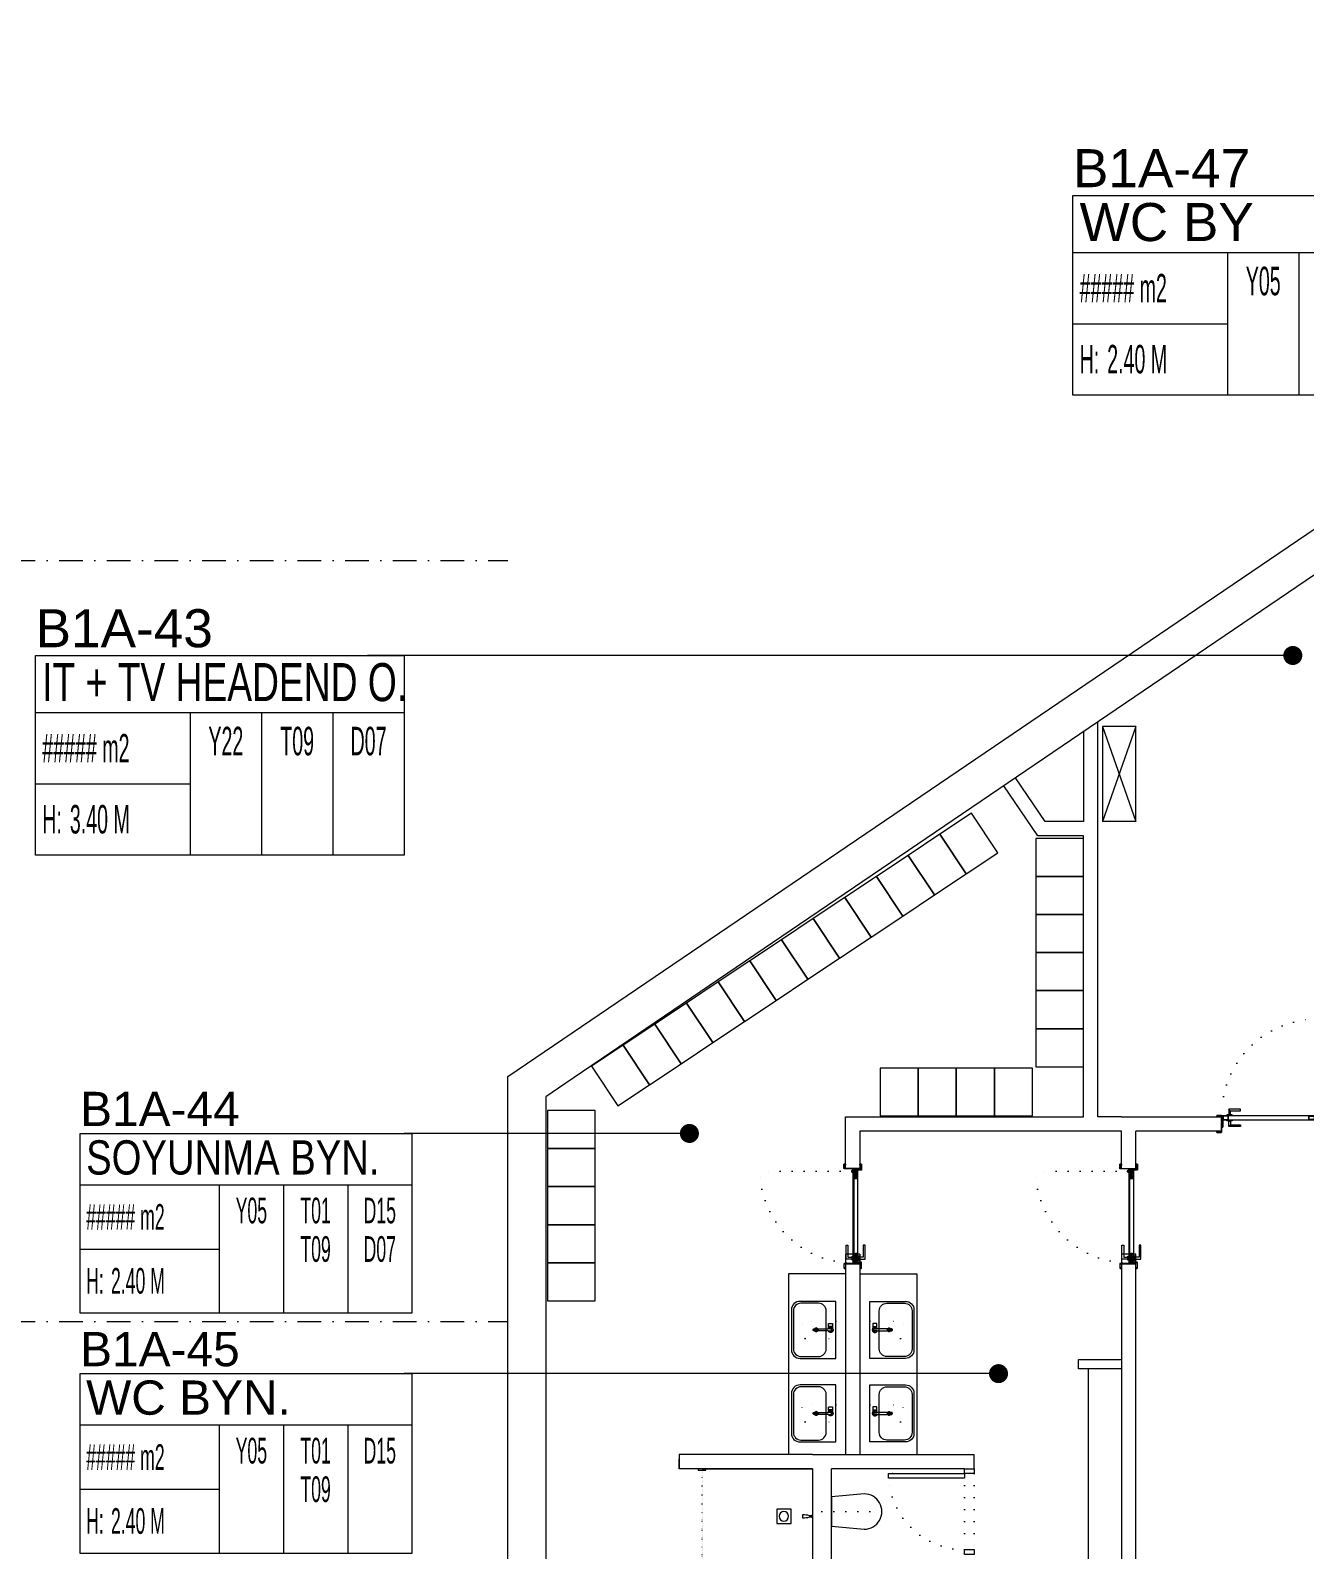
# Model space of a CAD drawing. Header units: metres. Extents: x -13933 to 152404, y -7861 to 21912.
# Drawn here: x 83640 to 84980, y 6990 to 8587 of the extents above; entities that cross this region are included whole.
import ezdxf
from ezdxf.enums import TextEntityAlignment as Align

# ---------------------------------------------------------------- set-up
doc = ezdxf.new("R2010")
doc.units = ezdxf.units.M
doc.header["$LTSCALE"] = 100
doc.header["$MEASUREMENT"] = 0
for name, pattern in [('DASHDOT2', [0.5, 0.25, -0.125, 0, -0.125]), ('DOT2', [0.125, 0, -0.125]), ('HIDDEN', [0.375, 0.25, -0.125])]:
    doc.linetypes.add(name, pattern=pattern)
doc.layers.get('0').update_dxf_attribs({"color": 9, "lineweight": 9})
for name, color, linetype, lineweight in [('00', 9, 'Continuous', 9), ('01', 9, 'Continuous', 9), ('05', 9, 'Continuous', 9), ('05V', 9, 'Continuous', 9), ('06B', 9, 'Continuous', 9), ('06C @ 1', 9, 'Continuous', 9), ('07K', 9, 'Continuous', 9), ('09', 9, 'Continuous', 9), ('10', 9, 'Continuous', 9), ('11', 9, 'Continuous', 9), ('12', 9, 'Continuous', 9), ('20', 9, 'DOT2', 9), ('21_mahal200', 9, 'Continuous', 9), ('24', 9, 'DASHDOT2', 9)]:
    doc.layers.add(name, color=color, linetype=linetype, lineweight=lineweight)
doc.styles.add('Arial', font='arial.ttf', dxfattribs={"height": 2.5})
doc.styles.add('MuuM_TEXT-STANDART', font='ARIALN.TTF')
doc.dimstyles.new('MuuM_DIM200', dxfattribs={"dimscale": 20, "dimtxt": 2, "dimasz": 1, "dimexe": 1, "dimexo": 1, "dimgap": 1, "dimtad": 1, "dimdec": 1, "dimrnd": 0.5, "dimdsep": 46, "dimtxsty": 'MuuM_TEXT-STANDART', "dimblk": 'ARCHTICK', "dimcen": 0, "dimdle": 0.15, "dimclrd": 256, "dimclre": 256, "dimclrt": 256, "dimadec": 0, "dimazin": 0, "dimtfac": 5, "dimtdec": 1, "dimtix": 1, "dimtmove": 2, "dimatfit": 3, "dimldrblk": 'DOT', "dimfxl": 3, "dimfxlon": 1, "dimtolj": 1, "dimlwd": -1, "dimlwe": -1, "dimarcsym": 0})

# ---------------------------------------------------------------- blocks, each defined once
blk = doc.blocks.new('1.Bod.Ara.Sitatik Elk')
at = {"layer": '01'}
blk.add_lwpolyline([(1695, -40), (60, -1150.3), (40, -1163.9), (40, -1188.2), (40, -1370), (40, -1370), (40, -1430), (40, -1430), (40, -1850), (470, -1850), (470, -1890), (40, -1890), (40, -2160), (470, -2160), (470, -2200), (40, -2200), (40, -2200), (40, -2200), (40, -2945), (0, -2945), (0, -1142.7), (1968.9, 194.4)], dxfattribs=at)
blk = doc.blocks.new('_ArchTick')
at = {"color": 0, "linetype": 'ByBlock', "const_width": 0.15}
blk.add_lwpolyline([(-0.5, -0.5), (0.5, 0.5)], dxfattribs=at)
blk = doc.blocks.new('_Dot')
at = {"color": 0, "linetype": 'ByBlock', "lineweight": -2}
blk.add_line((-0.5, 0), (-1, 0), dxfattribs=at)
at = {"color": 0, "linetype": 'ByBlock', "const_width": 0.5}
blk.add_lwpolyline([(-0.25, 0, 1), (0.25, 0, 1)], format="xyb", close=True, dxfattribs=at)
blk = doc.blocks.new('0_roomno2')
blk.add_lwpolyline([(19.375, -10.5), (0, -10.5), (0, 0), (19.375, 0)], close=True)
for points in [[(0, -3), (19.375, -3)], [(8.125, -3), (8.125, -10.5)], [(11.875, -3), (11.875, -10.5)], [(15.625, -3), (15.625, -10.5)], [(0, -6.75), (8.125, -6.75)]]:
    blk.add_lwpolyline(points)
at = {"style": 'MuuM_TEXT-STANDART', "width": 0.6}
blk.add_text('H:', height=1.5, dxfattribs=at).set_placement((0.35, -8.608), align=Align.MIDDLE_LEFT)
at = {"style": 'Arial'}
blk.add_attdef('ODANO', (0, 1.17), '', height=2, dxfattribs=at)
blk.add_attdef('MEKANADI', text='', height=2, dxfattribs=at).set_placement((0.35, -3), align=Align.BOTTOM_LEFT)
at = {"style": 'MuuM_TEXT-STANDART', "width": 0.6}
for tag, p in [('YER01', (10, -4.5)), ('TAVAN01', (13.75, -4.5)), ('DUVAR01', (17.5, -4.5)), ('YER02', (10, -6.75)), ('TAVAN02', (13.75, -6.75)), ('DUVAR02', (17.5, -6.75)), ('YER03', (10, -9)), ('TAVAN03', (13.75, -9)), ('DUVAR03', (17.5, -9))]:
    blk.add_attdef(tag, text='', height=1.5, dxfattribs=at).set_placement(p, align=Align.MIDDLE_CENTER)
for tag, p in [('M2', (0.35, -4.875)), ('TEMIZTAVANYUKSEKLIGI', (1.8, -8.608))]:
    blk.add_attdef(tag, text='', height=1.5, dxfattribs=at).set_placement(p, align=Align.MIDDLE_LEFT)
blk = doc.blocks.new('gr-p-barel kilitli kapı kolu')
at = {"flags": 128}
for points in [[(-0.9, 0.8), (-0.9, 4.9), (-11.7, 4.9), (-11.7, 6.7), (0.9, 6.7), (0.9, 0.8)], [(-0.8, 5), (0.8, 6.6)]]:
    blk.add_lwpolyline(points, dxfattribs=at)
blk.add_lwpolyline([(-2.75, 0), (-2.75, 0.7), (2.75, 0.7), (2.75, 0)])
blk.add_lwpolyline([(-1.3, 0.7), (1.3, 0.7), (1.3, 0.8), (-1.3, 0.8)], close=True)
blk = doc.blocks.new('prf-scr2')
at = {"linetype": 'DOT2', "ltscale": 10}
blk.add_line((0, 0.2), (0, -1.1), dxfattribs=at)
for p, q in [((-0.1, -0.2), (0.1, -0.3)), ((0.1, -0.2), (-0.1, -0.2)), ((0.1, -0.3), (-0.1, -0.3)), ((-0.1, -0.3), (0.1, -0.4)), ((0.1, -0.4), (-0.1, -0.4)), ((0.1, -0.5), (-0.1, -0.4)), ((-0.1, -0.4), (0.1, -0.4)), ((0.1, -0.6), (-0.1, -0.5)), ((-0.1, -0.5), (0.1, -0.5)), ((-0.1, -0.6), (0.1, -0.7)), ((0.1, -0.6), (-0.1, -0.6)), ((-0.1, -0.6), (0.1, -0.6)), ((-0.1, -0.7), (0.1, -0.8)), ((0.1, -0.7), (-0.1, -0.7)), ((-0.1, -0.8), (0.1, -0.8)), ((0.1, -0.8), (-0.1, -0.8)), ((0.1, -0.2), (0, -0.1)), ((0, -0.2), (0.1, -0.2))]:
    blk.add_line(p, q)
blk.add_lwpolyline([(0.2, 0), (-0.2, 0), (-0.2, 0), (-0.1, -0.1), (0.1, -0.1), (0.2, 0), (0.2, 0)], close=True)
for points in [[(0.2, 0), (-0.2, 0)], [(-0.1, -0.1), (-0.1, -0.2), (-0.1, -0.2), (-0.1, -0.2), (-0.1, -0.2), (-0.1, -0.3), (-0.1, -0.3), (-0.1, -0.3), (-0.1, -0.3), (-0.1, -0.4), (-0.1, -0.4), (-0.1, -0.4), (-0.1, -0.4), (-0.1, -0.4), (-0.1, -0.5), (-0.1, -0.5), (-0.1, -0.5), (-0.1, -0.5), (-0.1, -0.5), (-0.1, -0.5), (-0.1, -0.6), (-0.1, -0.6), (-0.1, -0.6), (-0.1, -0.6), (-0.1, -0.6), (-0.1, -0.7), (-0.1, -0.7), (-0.1, -0.7), (-0.1, -0.7), (-0.1, -0.7), (-0.1, -0.8), (-0.1, -0.8), (-0.1, -0.8), (-0.1, -0.8), (0, -0.9), (0, -0.9), (0, -0.9), (0.1, -0.8), (0.1, -0.8), (0.1, -0.7), (0.1, -0.7), (0.1, -0.7), (0.1, -0.7), (0.1, -0.7), (0.1, -0.7), (0.1, -0.6), (0.1, -0.6), (0.1, -0.6), (0.1, -0.6), (0.1, -0.6), (0.1, -0.5), (0.1, -0.5), (0.1, -0.5), (0.1, -0.5), (0.1, -0.4), (0.1, -0.4), (0.1, -0.4), (0.1, -0.4), (0.1, -0.4), (0.1, -0.3), (0.1, -0.3), (0.1, -0.3), (0.1, -0.3), (0.1, -0.3), (0.1, -0.3), (0.1, -0.2), (0.1, -0.2), (0.1, -0.2), (0.1, -0.2), (0.1, -0.2), (0.1, -0.1)]]:
    blk.add_lwpolyline(points)
blk = doc.blocks.new('K-SAC-01')
at = {"layer": '10'}
for points in [[(-4.6, 16.2, -0.414214), (-4.5, 16.3), (-0.1, 16.3, -0.414214), (0, 16.2), (0, 5.9), (0.2, 5.9), (0.2, 16.2, 0.414214), (-0.1, 16.5), (-4.5, 16.5, 0.414214), (-4.8, 16.2), (-4.8, 15.3, 0.414214), (-4.5, 15), (-3.4, 15), (-3.4, 15.2), (-4.5, 15.2, -0.414214), (-4.6, 15.3)], [(104.6, 16.2, 0.414214), (104.5, 16.3), (100.1, 16.3, 0.414214), (100, 16.2), (100, 5.9), (99.8, 5.9), (99.8, 16.2, -0.414214), (100.1, 16.5), (104.5, 16.5, -0.414214), (104.8, 16.2), (104.8, 15.3, -0.414214), (104.5, 15), (103.4, 15), (103.4, 15.2), (104.5, 15.2, 0.414214), (104.6, 15.3)], [(0.2, 10.3, -0.414214), (0.5, 10.6), (1.5, 10.6, -0.414214), (1.8, 10.3), (1.8, 3.9, -0.414214), (1.5, 3.6, -0.414214), (1.2, 3.9), (1.2, 4.8), (0.2, 4.8), (0.2, -1.2, -0.414214), (-0.1, -1.5), (-4.5, -1.5, -0.414214), (-4.8, -1.2), (-4.8, -0.3, -0.414214), (-4.5, 0), (-3.4, 0), (-3.4, -0.2), (-4.5, -0.2, 0.414214), (-4.6, -0.3), (-4.6, -1.2, 0.414214), (-4.5, -1.3), (-0.1, -1.3, 0.414214), (0, -1.2), (0, 5), (1.4, 5), (1.4, 3.9, 0.414214), (1.5, 3.8, 0.414214), (1.6, 3.9), (1.6, 10.3, 0.414214), (1.5, 10.4), (0.5, 10.4, 0.414214), (0.4, 10.3), (0.4, 9.4), (0.2, 9.4)], [(-0.4, -2), (1, -1.4), (1, 1.5), (1.2, 1.5), (1.2, -1.5), (-0.3, -2.2, -14.796002)], [(99.8, 10.3, 0.414214), (99.5, 10.6), (98.5, 10.6, 0.414214), (98.2, 10.3), (98.2, 3.9, 0.414214), (98.5, 3.6, 0.414214), (98.8, 3.9), (98.8, 4.8), (99.8, 4.8), (99.8, -1.2, 0.414214), (100.1, -1.5), (104.5, -1.5, 0.414214), (104.8, -1.2), (104.8, -0.3, 0.414214), (104.5, 0), (103.4, 0), (103.4, -0.2), (104.5, -0.2, -0.414214), (104.6, -0.3), (104.6, -1.2, -0.414214), (104.5, -1.3), (100.1, -1.3, -0.414214), (100, -1.2), (100, 5), (98.6, 5), (98.6, 3.9, -0.414214), (98.5, 3.8, -0.414214), (98.4, 3.9), (98.4, 10.3, -0.414214), (98.5, 10.4), (99.5, 10.4, -0.414214), (99.6, 10.3), (99.6, 9.4), (99.8, 9.4)]]:
    blk.add_lwpolyline(points, format="xyb", close=True, dxfattribs=at)
for points in [[(98.8, 0.1), (98.8, 2.1), (99.1, 2.1), (99.1, 3.2), (1.5, 3.2), (1.5, 2.1), (1.8, 2.1), (1.8, 0.1), (1.5, 0.1), (1.5, 1.9), (1.2, 1.9), (1.2, 3.5), (99.4, 3.5), (99.4, 1.9), (99.1, 1.9), (99.1, 0.1)], [(98.8, 2.1), (98.8, 0.1), (99.4, 0.1), (99.4, -1.5), (1.2, -1.5), (1.2, 0.1), (1.8, 0.1), (1.8, 2.1), (2.1, 2.1), (2.1, -0.1), (1.5, -0.1), (1.5, -1.2), (99.1, -1.2), (99.1, -0.1), (98.5, -0.1), (98.5, 2.1), (98.8, 2.1)]]:
    blk.add_lwpolyline(points, dxfattribs=at)
for points in [[(2.1, 3), (8.1, 3), (8.1, -1), (2.1, -1)], [(2.4, 2.7), (7.8, 2.7), (7.8, -0.7), (2.4, -0.7)], [(98.5, 3), (92.5, 3), (92.5, -1), (98.5, -1)], [(98.2, 2.7), (92.8, 2.7), (92.8, -0.7), (98.2, -0.7)]]:
    blk.add_lwpolyline(points, close=True, dxfattribs=at)
blk.add_circle((-0.9, -2.5), 0.55, dxfattribs=at)
at = {"layer": '20', "linetype": 'HIDDEN'}
for points in [[(-0.2, -1.3), (-0.2, 0), (-1.7, 0), (-1.7, -1.3)], [(-0.4, -2), (-0.4, -0.2), (-1.5, -0.2), (-1.5, -2)]]:
    blk.add_lwpolyline(points, dxfattribs=at)
at = {"layer": '20'}
blk.add_lwpolyline([(-0.9, -2.5), (-0.9, -102.9)], dxfattribs=at)
blk.add_arc((-0.9, -2.5), 100.4, 270, 1.5131, dxfattribs=at)
at = {"layer": '06B'}
blk.add_blockref('gr-p-barel kilitli kapı kolu', (91.4, 3.5), dxfattribs=at)
at = {"layer": '06B', "xscale": -1, "rotation": 180}
blk.add_blockref('gr-p-barel kilitli kapı kolu', (91.4, -1.5), dxfattribs=at)
at = {"layer": '10', "xscale": -1, "rotation": 90}
blk.add_blockref('prf-scr2', (1.5, 1), dxfattribs=at)
at = {"layer": '10', "rotation": 270}
blk.add_blockref('prf-scr2', (99.1, 1.2), dxfattribs=at)
blk = doc.blocks.new('p-giyinme dolabı')
blk.add_lwpolyline([(40, -20), (40, 20), (-10, 20), (-10, -20)], close=True)
blk = doc.blocks.new('p-kapı kolu')
for points in [[(2.2, 0), (2.2, -1.25), (-2.2, -1.25), (-2.2, 0), (2.2, 0)], [(1.225, -1.25), (1.225, -7.5), (-13.775, -7.5), (-13.775, -5.625), (-1.025, -5.625), (-1.025, -5.625), (-1.025, -1.25), (1.225, -1.25)]]:
    blk.add_lwpolyline(points)
blk = doc.blocks.new('K-AH-01')
at = {"layer": '09'}
h = blk.add_hatch(dxfattribs=at)
h.set_pattern_fill('LOGEND', color=256, scale=10, style=0)
h.set_pattern_definition([(7e-15, (-3944.073, -2726.897), (10, 10), [3, -7]), (7e-15, (-3944.073, -2726.397), (10, 10), [3, -7]), (7e-15, (-3943.573, -2725.397), (10, 10), [2, -8]), (7e-15, (-3943.073, -2724.397), (10, 10), [1.5, -8.5]), (7e-15, (-3943.073, -2723.397), (10, 10), [1, -9]), (7e-15, (-3945.573, -2722.397), (10, 10), [0.5, -2.5, 0.5, -6.5]), (7e-15, (-3944.073, -2721.897), (10, 10), [0.5, -4, 1.5, -4]), (7e-15, (-3942.073, -2721.397), (10, 10), [0.5, -0.5, 0.5, -8.5]), (7e-15, (-3942.573, -2720.897), (10, 10), [0.5, -9.5]), (7e-15, (-3943.073, -2719.897), (10, 10), [1.5, -8.5]), (7e-15, (-3943.073, -2718.897), (10, 10), [2, -8]), (7e-15, (-3943.573, -2717.897), (10, 10), [2.5, -3, 0.5, -4]), (90, (-3947.573, -2723.897), (-10, 10), [0.5, -1, 2.5, -6]), (90, (-3947.073, -2722.897), (-10, 10), [0.5, -0.5, 1.5, -7.5]), (90, (-3946.573, -2718.897), (-10, 10), [1, -9]), (90, (-3946.073, -2722.897), (-10, 10), [2, -3, 0.5, -4.5]), (90, (-3945.573, -2717.397), (-10, 10), [0.5, -9.5]), (90, (-3945.073, -2722.397), (-10, 10), [1.5, -8.5]), (90, (-3944.073, -2721.897), (-10, 10), [1, -9]), (90, (-3943.073, -2721.897), (-10, 10), [0.5, -1.5, 1.5, -6.5]), (90, (-3942.573, -2721.397), (-10, 10), [0.5, -9.5]), (90, (-3942.073, -2723.397), (-10, 10), [1.4, -8.6]), (90, (-3941.573, -2725.397), (-10, 10), [1, -9]), (90, (-3940.573, -2721.397), (-10, 10), [0.5, -9.5]), (90, (-3939.573, -2721.897), (-10, 10), [1.5, -8.5]), (90, (-3938.573, -2721.897), (-10, 10), [1.5, -8.5]), (45, (-3940.073, -2725.8966), (1e-15, 10), [0.7071, -0.7071, 0.7071, -12.020836]), (45, (-3942.073, -2723.3966), (1e-15, 10), [1.4142, -12.727936]), (45, (-3946.073, -2718.3966), (1e-15, 10), [1.4142, -12.727936]), (45, (-3944.073, -2720.8966), (1e-15, 10), [1.4142, -12.727936]), (45, (-3943.573, -2722.8966), (1e-15, 10), [1.4142, -12.727936]), (45, (-3940.573, -2724.8966), (1e-15, 10), [1.4142, -12.727936]), (45, (-3941.573, -2724.3966), (1e-15, 10), [2.12132, -12.020816]), (45, (-3944.573, -2719.8966), (1e-15, 10), [0.7071, -13.435036]), (45, (-3945.073, -2718.8966), (1e-15, 10), [0.7071, -13.435036]), (45, (-3941.073, -2718.8966), (1e-15, 10), [0.7071, -13.435036]), (45, (-3945.073, -2723.8966), (1e-15, 10), [0.7071, -13.435036]), (45, (-3939.573, -2720.3966), (1e-15, 10), [0.7071, -13.435036]), (45, (-3943.073, -2721.3966), (1e-15, 10), [0.7071, -13.435036]), (45, (-3942.073, -2720.3966), (1e-15, 10), [0.7071, -13.435036]), (135, (-3942.573, -2722.3966), (-10, 1e-15), [0.7071, -0.7071, 2.12132, -10.606616]), (135, (-3941.073, -2722.3966), (-10, 1e-15), [0.7071, -13.435036]), (135, (-3941.073, -2725.8966), (-10, 1e-15), [0.7071, -13.435036]), (135, (-3943.073, -2723.3966), (-10, 1e-15), [0.7071, -13.435036]), (135, (-3941.573, -2721.3966), (-10, 1e-15), [0.7071, -13.435036]), (135, (-3944.073, -2723.8966), (-10, 1e-15), [0.7071, -13.435036]), (135, (-3940.073, -2723.8966), (-10, 1e-15), [0.7071, -13.435036]), (135, (-3947.073, -2726.8966), (-10, 1e-15), [0.7071, -13.435036]), (135, (-3946.573, -2726.3966), (-10, 1e-15), [1.4142, -12.727936]), (135, (-3946.073, -2725.8966), (-10, 1e-15), [1.4142, -12.727936]), (135, (-3945.073, -2725.8966), (-10, 1e-15), [1.4142, -12.727936]), (135, (-3944.573, -2724.8966), (-10, 1e-15), [1.4142, -12.727936]), (135, (-3940.573, -2720.8966), (-10, 1e-15), [1.4142, -12.727936]), (135, (-3938.573, -2725.8966), (-10, 1e-15), [1.4142, -12.727936]), (135, (-3938.073, -2717.8966), (-10, 1e-15), [1.4142, -12.727936]), (135, (-3938.073, -2718.8966), (-10, 1e-15), [1.4142, -12.727936]), (135, (-3939.073, -2719.3966), (-10, 1e-15), [1.4142, -12.727936]), (135, (-3946.073, -2719.3966), (-10, 1e-15), [2.12132, -12.020816]), (135, (-3939.573, -2720.3966), (-10, 1e-15), [2.12132, -12.020816]), (26.56505, (-3945.0727, -2717.3966), (10, 4e-09), [1.118, -21.24268]), (26.56505, (-3945.0727, -2722.3966), (10, 4e-09), [1.118, -21.24268]), (26.56505, (-3944.0727, -2719.3966), (10, 4e-09), [1.118, -21.24268]), (26.56505, (-3941.0727, -2726.3966), (10, 4e-09), [1.118, -21.24268]), (26.56505, (-3941.5727, -2725.3966), (10, 4e-09), [1.118, -21.24268]), (26.56505, (-3944.5727, -2723.3966), (10, 4e-09), [1.118, -21.24268]), (26.56505, (-3944.5727, -2718.3966), (10, 4e-09), [1.118, -21.24268]), (26.56505, (-3941.5727, -2721.3966), (10, 4e-09), [2.236, -20.12468]), (63.43495, (-3941.5727, -2719.8966), (5e-10, 10), [1.118, -21.24268]), (63.43495, (-3940.0727, -2722.8966), (5e-10, 10), [1.118, -21.24268]), (63.43495, (-3945.0727, -2720.8966), (5e-10, 10), [1.118, -21.24268]), (63.43495, (-3947.0727, -2720.3966), (5e-10, 10), [1.118, -21.24268]), (63.43495, (-3941.0727, -2722.3966), (5e-10, 10), [1.118, -21.24268]), (63.43495, (-3942.0727, -2722.3966), (5e-10, 10), [1.118, -21.24268]), (63.43495, (-3946.0727, -2720.8966), (5e-10, 10), [2.236, -20.12468]), (63.43495, (-3938.5727, -2724.3966), (5e-10, 10), [2.236, -20.12468]), (63.43495, (-3939.5727, -2723.8966), (5e-10, 10), [2.236, -20.12468]), (116.56505, (-3947.5727, -2725.3966), (-4e-09, 10), [1.118, -21.24268]), (116.56505, (-3947.5727, -2719.8966), (-4e-09, 10), [1.118, -21.24268]), (116.56505, (-3945.5727, -2726.8966), (-4e-09, 10), [1.118, -21.24268]), (116.56505, (-3946.5727, -2717.8966), (-4e-09, 10), [1.118, -21.24268]), (116.56505, (-3945.5727, -2723.8966), (-4e-09, 10), [1.118, -21.24268]), (116.56505, (-3943.5727, -2722.8966), (-4e-09, 10), [1.118, -21.24268]), (116.56505, (-3942.5727, -2720.8966), (-4e-09, 10), [1.118, -21.24268]), (116.56505, (-3947.0727, -2724.8966), (3.2e-06, 10.0000016), [1.118, -21.24268]), (116.56505, (-3944.5727, -2723.3966), (-4e-09, 10), [1.118, -21.24268]), (116.56505, (-3941.5727, -2724.3966), (-4e-09, 10), [1.118, -21.24268]), (116.56505, (-3940.5727, -2723.3966), (-4e-09, 10), [1.118, -21.24268]), (116.56505, (-3938.5727, -2720.3966), (-4e-09, 10), [1.118, -21.24268]), (116.56505, (-3946.0727, -2717.3966), (-4e-09, 10), [1.118, -21.24268]), (116.56505, (-3947.5727, -2717.8966), (-4e-09, 10), [2.236, -20.12468]), (116.56505, (-3946.0727, -2724.8966), (-4e-09, 10), [2.236, -20.12468]), (153.43495, (-3947.5727, -2726.3966), (-10, 5e-10), [1.118, -21.24268]), (153.43495, (-3939.0727, -2726.8966), (-10, 5e-10), [1.118, -21.24268]), (153.43495, (-3939.5727, -2721.8966), (-10, 5e-10), [1.118, -21.24268]), (153.43495, (-3943.5727, -2725.3966), (-10, 5e-10), [1.118, -21.24268]), (153.43495, (-3944.0727, -2726.3966), (-10, 5e-10), [1.118, -21.24268]), (153.43495, (-3943.0727, -2724.3966), (-10, 5e-10), [1.118, -21.24268]), (153.43495, (-3940.0727, -2718.3966), (-10, 5e-10), [1.118, -21.24268]), (153.43495, (-3939.0727, -2717.8966), (-10, 5e-10), [2.236, -20.12468])])
h.paths.add_polyline_path([(10.8, 6.5), (10.8, 2.5), (0.8, 2.5), (0.8, 6.5)])
h = blk.add_hatch(dxfattribs=at)
h.set_pattern_fill('LOGEND', color=256, scale=10, style=0)
h.set_pattern_definition([(7e-15, (-3938.781, -2726.897), (10, 10), [3, -7]), (7e-15, (-3938.781, -2726.397), (10, 10), [3, -7]), (7e-15, (-3938.281, -2725.397), (10, 10), [2, -8]), (7e-15, (-3937.781, -2724.397), (10, 10), [1.5, -8.5]), (7e-15, (-3937.781, -2723.397), (10, 10), [1, -9]), (7e-15, (-3940.281, -2722.397), (10, 10), [0.5, -2.5, 0.5, -6.5]), (7e-15, (-3938.781, -2721.897), (10, 10), [0.5, -4, 1.5, -4]), (7e-15, (-3936.781, -2721.397), (10, 10), [0.5, -0.5, 0.5, -8.5]), (7e-15, (-3937.281, -2720.897), (10, 10), [0.5, -9.5]), (7e-15, (-3937.781, -2719.897), (10, 10), [1.5, -8.5]), (7e-15, (-3937.781, -2718.897), (10, 10), [2, -8]), (7e-15, (-3938.281, -2717.897), (10, 10), [2.5, -3, 0.5, -4]), (90, (-3942.281, -2723.897), (-10, 10), [0.5, -1, 2.5, -6]), (90, (-3941.781, -2722.897), (-10, 10), [0.5, -0.5, 1.5, -7.5]), (90, (-3941.281, -2718.897), (-10, 10), [1, -9]), (90, (-3940.781, -2722.897), (-10, 10), [2, -3, 0.5, -4.5]), (90, (-3940.281, -2717.397), (-10, 10), [0.5, -9.5]), (90, (-3939.781, -2722.397), (-10, 10), [1.5, -8.5]), (90, (-3938.781, -2721.897), (-10, 10), [1, -9]), (90, (-3937.781, -2721.897), (-10, 10), [0.5, -1.5, 1.5, -6.5]), (90, (-3937.281, -2721.397), (-10, 10), [0.5, -9.5]), (90, (-3936.781, -2723.397), (-10, 10), [1.4, -8.6]), (90, (-3936.281, -2725.397), (-10, 10), [1, -9]), (90, (-3935.281, -2721.397), (-10, 10), [0.5, -9.5]), (90, (-3934.281, -2721.897), (-10, 10), [1.5, -8.5]), (90, (-3933.281, -2721.897), (-10, 10), [1.5, -8.5]), (45, (-3934.781, -2725.8966), (1e-15, 10), [0.7071, -0.7071, 0.7071, -12.020836]), (45, (-3936.781, -2723.3966), (1e-15, 10), [1.4142, -12.727936]), (45, (-3940.781, -2718.3966), (1e-15, 10), [1.4142, -12.727936]), (45, (-3938.781, -2720.8966), (1e-15, 10), [1.4142, -12.727936]), (45, (-3938.281, -2722.8966), (1e-15, 10), [1.4142, -12.727936]), (45, (-3935.281, -2724.8966), (1e-15, 10), [1.4142, -12.727936]), (45, (-3936.281, -2724.3966), (1e-15, 10), [2.12132, -12.020816]), (45, (-3939.281, -2719.8966), (1e-15, 10), [0.7071, -13.435036]), (45, (-3939.781, -2718.8966), (1e-15, 10), [0.7071, -13.435036]), (45, (-3935.781, -2718.8966), (1e-15, 10), [0.7071, -13.435036]), (45, (-3939.781, -2723.8966), (1e-15, 10), [0.7071, -13.435036]), (45, (-3934.281, -2720.3966), (1e-15, 10), [0.7071, -13.435036]), (45, (-3937.781, -2721.3966), (1e-15, 10), [0.7071, -13.435036]), (45, (-3936.781, -2720.3966), (1e-15, 10), [0.7071, -13.435036]), (135, (-3937.281, -2722.3966), (-10, 1e-15), [0.7071, -0.7071, 2.12132, -10.606616]), (135, (-3935.781, -2722.3966), (-10, 1e-15), [0.7071, -13.435036]), (135, (-3935.781, -2725.8966), (-10, 1e-15), [0.7071, -13.435036]), (135, (-3937.781, -2723.3966), (-10, 1e-15), [0.7071, -13.435036]), (135, (-3936.281, -2721.3966), (-10, 1e-15), [0.7071, -13.435036]), (135, (-3938.781, -2723.8966), (-10, 1e-15), [0.7071, -13.435036]), (135, (-3934.781, -2723.8966), (-10, 1e-15), [0.7071, -13.435036]), (135, (-3941.781, -2726.8966), (-10, 1e-15), [0.7071, -13.435036]), (135, (-3941.281, -2726.3966), (-10, 1e-15), [1.4142, -12.727936]), (135, (-3940.781, -2725.8966), (-10, 1e-15), [1.4142, -12.727936]), (135, (-3939.781, -2725.8966), (-10, 1e-15), [1.4142, -12.727936]), (135, (-3939.281, -2724.8966), (-10, 1e-15), [1.4142, -12.727936]), (135, (-3935.281, -2720.8966), (-10, 1e-15), [1.4142, -12.727936]), (135, (-3933.281, -2725.8966), (-10, 1e-15), [1.4142, -12.727936]), (135, (-3932.781, -2717.8966), (-10, 1e-15), [1.4142, -12.727936]), (135, (-3932.781, -2718.8966), (-10, 1e-15), [1.4142, -12.727936]), (135, (-3933.781, -2719.3966), (-10, 1e-15), [1.4142, -12.727936]), (135, (-3940.781, -2719.3966), (-10, 1e-15), [2.12132, -12.020816]), (135, (-3934.281, -2720.3966), (-10, 1e-15), [2.12132, -12.020816]), (26.56505, (-3939.7813, -2717.3966), (10, 4e-09), [1.118, -21.24268]), (26.56505, (-3939.7813, -2722.3966), (10, 4e-09), [1.118, -21.24268]), (26.56505, (-3938.7813, -2719.3966), (10, 4e-09), [1.118, -21.24268]), (26.56505, (-3935.7813, -2726.3966), (10, 4e-09), [1.118, -21.24268]), (26.56505, (-3936.2813, -2725.3966), (10, 4e-09), [1.118, -21.24268]), (26.56505, (-3939.2813, -2723.3966), (10, 4e-09), [1.118, -21.24268]), (26.56505, (-3939.2813, -2718.3966), (10, 4e-09), [1.118, -21.24268]), (26.56505, (-3936.2813, -2721.3966), (10, 4e-09), [2.236, -20.12468]), (63.43495, (-3936.2813, -2719.8966), (5e-10, 10), [1.118, -21.24268]), (63.43495, (-3934.7813, -2722.8966), (5e-10, 10), [1.118, -21.24268]), (63.43495, (-3939.7813, -2720.8966), (5e-10, 10), [1.118, -21.24268]), (63.43495, (-3941.7813, -2720.3966), (5e-10, 10), [1.118, -21.24268]), (63.43495, (-3935.7813, -2722.3966), (5e-10, 10), [1.118, -21.24268]), (63.43495, (-3936.7813, -2722.3966), (5e-10, 10), [1.118, -21.24268]), (63.43495, (-3940.7813, -2720.8966), (5e-10, 10), [2.236, -20.12468]), (63.43495, (-3933.2813, -2724.3966), (5e-10, 10), [2.236, -20.12468]), (63.43495, (-3934.2813, -2723.8966), (5e-10, 10), [2.236, -20.12468]), (116.56505, (-3942.2813, -2725.3966), (-4e-09, 10), [1.118, -21.24268]), (116.56505, (-3942.2813, -2719.8966), (-4e-09, 10), [1.118, -21.24268]), (116.56505, (-3940.2813, -2726.8966), (-4e-09, 10), [1.118, -21.24268]), (116.56505, (-3941.2813, -2717.8966), (-4e-09, 10), [1.118, -21.24268]), (116.56505, (-3940.2813, -2723.8966), (-4e-09, 10), [1.118, -21.24268]), (116.56505, (-3938.2813, -2722.8966), (-4e-09, 10), [1.118, -21.24268]), (116.56505, (-3937.2813, -2720.8966), (-4e-09, 10), [1.118, -21.24268]), (116.56505, (-3941.7813, -2724.8966), (3.2e-06, 10.0000016), [1.118, -21.24268]), (116.56505, (-3939.2813, -2723.3966), (-4e-09, 10), [1.118, -21.24268]), (116.56505, (-3936.2813, -2724.3966), (-4e-09, 10), [1.118, -21.24268]), (116.56505, (-3935.2813, -2723.3966), (-4e-09, 10), [1.118, -21.24268]), (116.56505, (-3933.2813, -2720.3966), (-4e-09, 10), [1.118, -21.24268]), (116.56505, (-3940.7813, -2717.3966), (-4e-09, 10), [1.118, -21.24268]), (116.56505, (-3942.2813, -2717.8966), (-4e-09, 10), [2.236, -20.12468]), (116.56505, (-3940.7813, -2724.8966), (-4e-09, 10), [2.236, -20.12468]), (153.43495, (-3942.2813, -2726.3966), (-10, 5e-10), [1.118, -21.24268]), (153.43495, (-3933.7813, -2726.8966), (-10, 5e-10), [1.118, -21.24268]), (153.43495, (-3934.2813, -2721.8966), (-10, 5e-10), [1.118, -21.24268]), (153.43495, (-3938.2813, -2725.3966), (-10, 5e-10), [1.118, -21.24268]), (153.43495, (-3938.7813, -2726.3966), (-10, 5e-10), [1.118, -21.24268]), (153.43495, (-3937.7813, -2724.3966), (-10, 5e-10), [1.118, -21.24268]), (153.43495, (-3934.7813, -2718.3966), (-10, 5e-10), [1.118, -21.24268]), (153.43495, (-3933.7813, -2717.8966), (-10, 5e-10), [2.236, -20.12468])])
h.paths.add_polyline_path([(89.1, 2.5), (89.1, 6.5), (99.1, 6.5), (99.1, 2.5)])
at = {"layer": '10'}
for points in [[(-0.4, -1.7), (1.3, -1.7, 0.414214), (1.6, -1.4), (1.6, 1.1, 0.414214), (1.3, 1.4, 0.414214), (1, 1.1), (1, 0.2), (0.2, 0.2), (0.2, 16.4, 0.414214), (-0.1, 16.7), (-4.6, 16.7, 0.414214), (-4.9, 16.4), (-4.9, 15.3, 0.414214), (-4.6, 15), (-3.5, 15), (-3.5, 15.2), (-4.6, 15.2, -0.414214), (-4.7, 15.3), (-4.7, 16.4, -0.414214), (-4.6, 16.5), (-0.2, 16.5), (-0.1, 16.5, -0.414214), (0, 16.4), (0, 0), (1.2, 0), (1.2, 1.1, -0.414214), (1.3, 1.2, -0.414214), (1.4, 1.1), (1.4, -1.4, -0.414214), (1.3, -1.5), (-0.4, -1.5), (-4.6, -1.5, -0.414214), (-4.7, -1.4), (-4.7, -0.3, -0.414214), (-4.6, -0.2), (-3.5, -0.2), (-3.5, 0), (-4.6, 0, 0.414214), (-4.9, -0.3), (-4.9, -1.4, 0.414214), (-4.6, -1.7)], [(100.4, -1.7), (98.7, -1.7, -0.414214), (98.4, -1.4), (98.4, 1.1, -0.414214), (98.7, 1.4, -0.414214), (99, 1.1), (99, 0.2), (99.8, 0.2), (99.8, 16.4, -0.414214), (100.1, 16.7), (104.6, 16.7, -0.414214), (104.9, 16.4), (104.9, 15.3, -0.414214), (104.6, 15), (103.5, 15), (103.5, 15.2), (104.6, 15.2, 0.414214), (104.7, 15.3), (104.7, 16.4, 0.414214), (104.6, 16.5), (100.2, 16.5), (100.1, 16.5, 0.414214), (100, 16.4), (100, 0), (98.8, 0), (98.8, 1.1, 0.414214), (98.7, 1.2, 0.414214), (98.6, 1.1), (98.6, -1.4, 0.414214), (98.7, -1.5), (100.4, -1.5), (104.6, -1.5, 0.414214), (104.7, -1.4), (104.7, -0.3, 0.414214), (104.6, -0.2), (103.5, -0.2), (103.5, 0), (104.6, 0, -0.414214), (104.9, -0.3), (104.9, -1.4, -0.414214), (104.6, -1.7)], [(2.1, 7.6), (0.8, 7), (0.8, 4.1), (0.6, 4.1), (0.6, 7.1), (2, 7.8, -14.796002)]]:
    blk.add_lwpolyline(points, format="xyb", close=True, dxfattribs=at)
blk.add_circle((2.7, 8.1), 0.55, dxfattribs=at)
at = {"layer": '12'}
for points in [[(0.8, 6.5), (99.1, 6.5), (99.1, 7), (0.8, 7)], [(0.8, 2.5), (10.8, 2.5), (10.8, 6.5), (0.8, 6.5)], [(0.8, 2.5), (99.1, 2.5), (99.1, 2), (0.8, 2)], [(89.1, 2.5), (99.1, 2.5), (99.1, 6.5), (89.1, 6.5)]]:
    blk.add_lwpolyline(points, close=True, dxfattribs=at)
at = {"layer": '20'}
blk.add_lwpolyline([(2.7, 8.1), (2.7, 105.2)], dxfattribs=at)
at = {"layer": '20', "linetype": 'HIDDEN'}
for points in [[(2, 6.9), (2, 5.4), (3.5, 5.4), (3.5, 6.9)], [(2.2, 7.6), (2.2, 5.6), (3.3, 5.6), (3.3, 7.6)]]:
    blk.add_lwpolyline(points, dxfattribs=at)
at = {"layer": '20'}
blk.add_arc((0.8, 7), 98.3, 357.0842, 88.8632, dxfattribs=at)
at = {"layer": '06C @ 1', "xscale": -1, "rotation": 180}
blk.add_blockref('p-kapı kolu', (94.1, 7), dxfattribs=at)
at = {"layer": '06C @ 1'}
blk.add_blockref('p-kapı kolu', (94.1, 2), dxfattribs=at)
blk = doc.blocks.new('p-kapı-ah-90')
at = {"linetype": 'DOT2'}
for p, q in [((5, 10), (85, 10)), ((5, 0), (85, 0))]:
    blk.add_line(p, q, dxfattribs=at)
for points in [[(10, 10), (10, 90), (5, 90), (5, 10)], [(0, 0), (5, 0), (5, 10), (0, 10)], [(85, 0), (90, 0), (90, 10), (85, 10)]]:
    blk.add_lwpolyline(points, close=True)
blk.add_lwpolyline([(5, 10), (5, 90, -0.414214), (85, 10, -0.433892)], format="xyb", dxfattribs=at)
blk = doc.blocks.new('p-duş kabini')
for points in [[(-485, 1200), (-485, 1120), (-500, 1120), (-500, 1200)], [(485, 1200), (485, 1120), (500, 1120), (500, 1200)], [(75, 375), (75, 225), (-75, 225), (-75, 375)]]:
    blk.add_lwpolyline(points, close=True)
blk.add_lwpolyline([(-500, 1160), (-500, 0), (500, 0), (500, 1160)])
at = {"linetype": 'DOT2'}
blk.add_lwpolyline([(485, 1160), (-485, 1160)], dxfattribs=at)
blk.add_lwpolyline([(20, 100), (-20, 100, 0.069693), (-10, 35), (-10, 4), (-15, 4), (-15, 0), (15, 0), (15, 4), (10, 4), (10, 35, 0.069693), (20, 100)], format="xyb")
blk.add_circle((0, 300), 50)
blk = doc.blocks.new('p-klozet')
blk.add_lwpolyline([(-15.5, 0), (15.5, 0), (18.5, -34.5, -1.001588), (-18.5, -34.5)], format="xyb", close=True)
at = {"linetype": 'DOT2'}
blk.add_lwpolyline([(0, 10), (0, -60)], dxfattribs=at)
blk = doc.blocks.new('A$C6B6E2180')
for points in [[(-2.4, 0), (2.4, 0)], [(0, 2.7), (0, -2.7)]]:
    blk.add_lwpolyline(points)
for radius in [2, 1]:
    blk.add_circle((0, 0), radius)
blk = doc.blocks.new('p-batarya uno')
at = {"linetype": 'Continuous', "elevation": 5.3}
blk.add_lwpolyline([(1959.7, 13727.4), (1962.7, 13727.4), (1962.8, 13727.5), (1962.9, 13727.6), (1962.9, 13729.5), (1962.9, 13731.5), (1962.8, 13731.6), (1962.7, 13731.6), (1959.7, 13731.6), (1959.7, 13731.6), (1959.6, 13731.5), (1959.4, 13731.5), (1959.3, 13731.5), (1959.2, 13731.6), (1957.8, 13731.6), (1957.5, 13731.9), (1956.8, 13732.1), (1956.4, 13732.2), (1956.1, 13732.2), (1955.5, 13732.1), (1954.8, 13731.9), (1954.2, 13731.4), (1953.8, 13730.9), (1953.5, 13730.2), (1953.4, 13729.5), (1953.5, 13728.9), (1953.8, 13728.2), (1954.2, 13727.6), (1954.8, 13727.2), (1955, 13727.1), (1955, 13712.1), (1955.1, 13711.8), (1955.2, 13711.6), (1955.4, 13711.4), (1955.6, 13711.2), (1955.9, 13711.1), (1956.1, 13711), (1956.4, 13711.1), (1956.7, 13711.2), (1956.9, 13711.4), (1957.1, 13711.6), (1957.2, 13711.8), (1957.2, 13712.1), (1957.2, 13712.3), (1957.2, 13712.4), (1957.2, 13712.7), (1957.2, 13713), (1957.2, 13713.5), (1957.2, 13714.1), (1957.2, 13727.1), (1957.5, 13727.2), (1957.8, 13727.4), (1959.2, 13727.4), (1959.3, 13727.5), (1959.4, 13727.5), (1959.6, 13727.6), (1959.7, 13727.5), (1959.7, 13727.5)], close=True, dxfattribs=at)
at = {"linetype": 'Continuous'}
blk.add_lwpolyline([(1955, 13727.1), (1955, 13729.6), (1955.1, 13729.8), (1955.2, 13730.1), (1955.4, 13730.3), (1955.6, 13730.5), (1955.9, 13730.6), (1956.1, 13730.6), (1956.4, 13730.6), (1956.7, 13730.5), (1956.9, 13730.3), (1957.1, 13730.1), (1957.2, 13729.8), (1957.2, 13729.6), (1957.2, 13729.3), (1957.2, 13728.9), (1957.2, 13727.1)], dxfattribs=at)
at = {"linetype": 'Continuous', "elevation": 5.3}
for points in [[(1959.2, 13731.6), (1959.2, 13727.4)], [(1959.3, 13727.5), (1959.3, 13731.5)], [(1959.4, 13731.6), (1959.4, 13727.5)], [(1959.7, 13731.6), (1959.7, 13731.6), (1959.7, 13731.4), (1959.8, 13731.4), (1959.8, 13731.3), (1959.8, 13731), (1959.8, 13730.6), (1959.8, 13730.1), (1959.8, 13729.5), (1959.8, 13729.1), (1959.8, 13728.5), (1959.8, 13728.2), (1959.8, 13728.1), (1959.8, 13727.8), (1959.8, 13727.7), (1959.7, 13727.6), (1959.7, 13727.6), (1959.7, 13727.5), (1959.7, 13727.5)]]:
    blk.add_lwpolyline(points, dxfattribs=at)
at = {"linetype": 'Continuous'}
blk.add_arc((1956.1, 13729.5), 2.25, 299.2676, 240.7324, dxfattribs=at)
blk = doc.blocks.new('shift lavabo plan-60cm')
at = {"ltscale": 2}
for points in [[(0, 0), (60, 0), (60, -37.5, -0.414214), (51, -46.5), (9, -46.5, -0.414214), (0, -37.5)], [(10, -10), (50, -10, -0.414214), (58, -18), (58, -36.5, -0.414214), (50, -44.5), (10, -44.5, -0.414214), (2, -36.5), (2, -18, -0.414214)]]:
    blk.add_lwpolyline(points, format="xyb", close=True, dxfattribs=at)
at = {"layer": '20', "linetype": 'DOT2', "ltscale": 2}
blk.add_lwpolyline([(21, 0), (39, 0), (39, -32.2, -0.414214), (36, -35.2), (24, -35.2, -0.414214), (21, -32.2)], format="xyb", close=True, dxfattribs=at)
blk.add_blockref('p-batarya uno', (-1926.1, -13734.9))
at = {"ltscale": 2}
blk.add_blockref('A$C6B6E2180', (30, -20.5), dxfattribs=at)
blk = doc.blocks.new('p-akslar_yeni')
at = {"layer": '24'}
for points in [[(732.9, -545), (6415, -545)], [(732.9, -1345), (6415, -1345)]]:
    blk.add_lwpolyline(points, dxfattribs=at)
blk = doc.blocks.new('1.Bod.Ara.Mimari Elk')
for p, q in [((660, -774.54), (625, -774.54)), ((625, -774.54), (625, -874.54)), ((660, -774.54), (625, -874.54)), ((625, -774.54), (660, -874.54)), ((660, -874.54), (660, -774.54)), ((660, -874.54), (625, -874.54))]:
    blk.add_line(p, q)
at = {"layer": '00'}
for p, q in [((605, -780.18), (605, -874.54)), ((620, -1185.04), (620, -770)), ((564.91, -874.54), (533.71, -828.59)), ((556.96, -889.54), (521.3, -837.02)), ((605, -874.54), (564.91, -874.54)), ((605, -889.54), (556.96, -889.54)), ((645, -1185.04), (620, -1185.04)), ((645, -1185.04), (750, -1185.04)), ((750, -1185.04), (750, -1200.04)), ((660, -1239.43), (660, -1200.04)), ((750, -1200.04), (660, -1200.04)), ((645, -1239.43), (660, -1239.43)), ((355, -1329.43), (355, -1540)), ((370, -1329.43), (370, -1540)), ((660, -1329.43), (645, -1329.43)), ((660, -1440), (660, -1425)), ((610, -1450), (610, -1765))]:
    blk.add_line(p, q, dxfattribs=at)
for points in [[(645, -1239.43), (645, -1200.04), (370, -1200.04), (370, -1239.43), (355, -1239.43), (355, -1185.04), (605, -1185.04), (605, -889.54)], [(660, -1850), (660, -1780), (860, -1780), (860, -1895), (875, -1895), (875, -1765), (660, -1765), (660, -1329.43), (645, -1329.43), (645, -1765), (40, -1765), (40, -1780), (190, -1780), (190, -1850), (210, -1850), (210, -1780), (645, -1780), (645, -1850)], [(370, -1329.43), (355, -1329.43)]]:
    blk.add_lwpolyline(points, dxfattribs=at)
at = {"layer": '05V'}
for p, q in [((295, -1350.02), (295, -1540)), ((355, -1350.02), (295, -1350.02)), ((370, -1350.02), (430, -1350.02)), ((430, -1350.02), (430, -1540))]:
    blk.add_line(p, q, dxfattribs=at)
at = {"layer": '11'}
for p, q in [((180.1, -1555), (180.1, -1545)), ((320.1, -1540), (490.1, -1540)), ((320.1, -1555), (180.1, -1555))]:
    blk.add_line(p, q, dxfattribs=at)
for points in [[(645, -1450), (600, -1450), (600, -1440), (645, -1440)], [(320.1, -1540), (180.1, -1540), (180.1, -1555)], [(490.1, -1555), (490.1, -1540)], [(320.1, -1555), (320.1, -1765)], [(480.1, -1555), (340.1, -1555)], [(340.1, -1765), (340.1, -1555)]]:
    blk.add_lwpolyline(points, dxfattribs=at)
at = {"rotation": 180}
blk.add_blockref('K-SAC-01', (850, -1185.04), dxfattribs=at)
at = {"xscale": -1, "rotation": 90}
for p in [(370, -1239.43), (660, -1239.43)]:
    blk.add_blockref('K-AH-01', p, dxfattribs=at)
at = {"layer": '05'}
for p, rotation in [((492.98, -910.03), 123.6791781668833), ((459.69, -932.21), 123.6791781668833), ((426.4, -954.4), 123.6791781668833), ((393.12, -976.58), 123.6791781668833), ((359.83, -998.76), 123.6791781668833), ((326.55, -1020.94), 123.6791781668833), ((293.26, -1043.12), 123.6791781668833), ((259.97, -1065.31), 123.6791781668833), ((226.69, -1087.49), 123.6791781668833), ((193.4, -1109.67), 123.6791781668833), ((160.11, -1131.85), 123.6791781668833), ((126.83, -1154.03), 123.6791781668833), ((411.38, -1143.77), 270), ((451.38, -1143.77), 270), ((491.38, -1143.77), 270), ((531.38, -1143.77), 270)]:
    blk.add_blockref('p-giyinme dolabı', p, dxfattribs=dict(at, rotation=rotation))
for p in [(565, -912.27), (565, -952.27), (565, -992.27), (565, -1032.27), (565, -1072.27), (565, -1112.27), (51.66, -1198.35), (51.66, -1238.35), (51.66, -1278.35), (51.66, -1318.35), (51.66, -1358.35)]:
    blk.add_blockref('p-giyinme dolabı', p, dxfattribs=at)
at = {"layer": '05V', "extrusion": (0, 0, -1), "zscale": -1, "rotation": 90.00000000000878}
for p in [(-344.61, -1438.95), (-344.61, -1526.8)]:
    blk.add_blockref('shift lavabo plan-60cm', p, dxfattribs=at)
at = {"layer": '05V', "extrusion": (0, 0, -1), "xscale": -1, "zscale": -1, "rotation": 270}
for p in [(-380.39, -1438.95), (-380.39, -1526.8)]:
    blk.add_blockref('shift lavabo plan-60cm', p, dxfattribs=at)
at = {"layer": '05V', "xscale": -0.1000000000058208, "yscale": 0.1000000000058208, "zscale": 0.1000000000058208, "rotation": 90}
blk.add_blockref('p-duş kabini', (320.1, -1605), dxfattribs=at)
at = {"layer": '05V', "xscale": -1, "rotation": 90}
blk.add_blockref('p-klozet', (340.1, -1600), dxfattribs=at)
at = {"layer": '07K', "xscale": -1, "rotation": 90}
blk.add_blockref('p-kapı-ah-90', (490.1, -1555), dxfattribs=at)
at = {"layer": '21_mahal200'}
ref = blk.add_blockref('0_roomno2', (594, -216.13), dxfattribs=dict(at, xscale=20, yscale=20, zscale=20))
ref.add_attrib('ODANO', 'B1A-47', (594, -207.48), dxfattribs={"layer": '0', "height": 40, "style": 'Arial'})
ref.add_attrib('MEKANADI', 'WC BY', dxfattribs={"layer": '0', "height": 40, "style": 'Arial'}).set_placement((601, -276.13), align=Align.BOTTOM_LEFT)
ref.add_attrib('M2', '##### m2', dxfattribs={"layer": '0', "height": 30, "style": 'MuuM_TEXT-STANDART', "width": 0.6}).set_placement((601, -313.63), align=Align.MIDDLE_LEFT)
ref.add_attrib('TEMIZTAVANYUKSEKLIGI', '2.40 M', dxfattribs={"layer": '0', "height": 30, "style": 'MuuM_TEXT-STANDART', "width": 0.6}).set_placement((630, -388.29), align=Align.MIDDLE_LEFT)
ref.add_attrib('YER01', 'Y05', dxfattribs={"layer": '0', "height": 30, "style": 'MuuM_TEXT-STANDART', "width": 0.6}).set_placement((794, -306.13), align=Align.MIDDLE_CENTER)
ref.add_attrib('TAVAN01', 'T01', dxfattribs={"layer": '0', "height": 30, "style": 'MuuM_TEXT-STANDART', "width": 0.6}).set_placement((869, -306.13), align=Align.MIDDLE_CENTER)
ref.add_attrib('DUVAR01', 'D15', dxfattribs={"layer": '0', "height": 30, "style": 'MuuM_TEXT-STANDART', "width": 0.6}).set_placement((944, -306.13), align=Align.MIDDLE_CENTER)
ref.add_attrib('TAVAN02', 'T09', dxfattribs={"layer": '0', "height": 30, "style": 'MuuM_TEXT-STANDART', "width": 0.6}).set_placement((869, -351.13), align=Align.MIDDLE_CENTER)
ref = blk.add_blockref('0_roomno2', (-496.51, -699.86), dxfattribs=dict(at, xscale=20, yscale=20, zscale=20))
ref.add_attrib('ODANO', 'B1A-43', (-496.51, -691.22), dxfattribs={"layer": '0', "height": 40, "style": 'Arial'})
ref.add_attrib('MEKANADI', 'IT + TV HEADEND O.', dxfattribs={"layer": '0', "height": 40, "style": 'Arial', "width": 0.7}).set_placement((-489.51, -759.86), align=Align.BOTTOM_LEFT)
ref.add_attrib('M2', '##### m2', dxfattribs={"layer": '0', "height": 30, "style": 'MuuM_TEXT-STANDART', "width": 0.6}).set_placement((-489.51, -797.36), align=Align.MIDDLE_LEFT)
ref.add_attrib('TEMIZTAVANYUKSEKLIGI', '3.40 M', dxfattribs={"layer": '0', "height": 30, "style": 'MuuM_TEXT-STANDART', "width": 0.6}).set_placement((-460.51, -872.02), align=Align.MIDDLE_LEFT)
ref.add_attrib('YER01', 'Y22', dxfattribs={"layer": '0', "height": 30, "style": 'MuuM_TEXT-STANDART', "width": 0.6}).set_placement((-296.51, -789.86), align=Align.MIDDLE_CENTER)
ref.add_attrib('TAVAN01', 'T09', dxfattribs={"layer": '0', "height": 30, "style": 'MuuM_TEXT-STANDART', "width": 0.6}).set_placement((-221.51, -789.86), align=Align.MIDDLE_CENTER)
ref.add_attrib('DUVAR01', 'D07', dxfattribs={"layer": '0', "height": 30, "style": 'MuuM_TEXT-STANDART', "width": 0.6}).set_placement((-146.51, -789.86), align=Align.MIDDLE_CENTER)
ref = blk.add_blockref('0_roomno2', (-449.68, -1202.42), dxfattribs=dict(at, xscale=18, yscale=18, zscale=18))
ref.add_attrib('ODANO', 'B1A-44', (-449.68, -1194.65), dxfattribs={"layer": '0', "height": 36, "style": 'Arial'})
ref.add_attrib('MEKANADI', 'SOYUNMA BYN.', dxfattribs={"layer": '0', "height": 36, "style": 'Arial', "width": 0.8}).set_placement((-443.38, -1256.42), align=Align.BOTTOM_LEFT)
ref.add_attrib('M2', '##### m2', dxfattribs={"layer": '0', "height": 27, "style": 'MuuM_TEXT-STANDART', "width": 0.6}).set_placement((-443.38, -1290.17), align=Align.MIDDLE_LEFT)
ref.add_attrib('TEMIZTAVANYUKSEKLIGI', '2.40 M', dxfattribs={"layer": '0', "height": 27, "style": 'MuuM_TEXT-STANDART', "width": 0.6}).set_placement((-417.28, -1357.37), align=Align.MIDDLE_LEFT)
ref.add_attrib('YER01', 'Y05', dxfattribs={"layer": '0', "height": 27, "style": 'MuuM_TEXT-STANDART', "width": 0.6}).set_placement((-269.68, -1283.42), align=Align.MIDDLE_CENTER)
ref.add_attrib('TAVAN01', 'T01', dxfattribs={"layer": '0', "height": 27, "style": 'MuuM_TEXT-STANDART', "width": 0.6}).set_placement((-202.18, -1283.42), align=Align.MIDDLE_CENTER)
ref.add_attrib('DUVAR01', 'D15', dxfattribs={"layer": '0', "height": 27, "style": 'MuuM_TEXT-STANDART', "width": 0.6}).set_placement((-134.68, -1283.42), align=Align.MIDDLE_CENTER)
ref.add_attrib('TAVAN02', 'T09', dxfattribs={"layer": '0', "height": 27, "style": 'MuuM_TEXT-STANDART', "width": 0.6}).set_placement((-202.18, -1323.92), align=Align.MIDDLE_CENTER)
ref.add_attrib('DUVAR02', 'D07', dxfattribs={"layer": '0', "height": 27, "style": 'MuuM_TEXT-STANDART', "width": 0.6}).set_placement((-134.68, -1323.92), align=Align.MIDDLE_CENTER)
ref = blk.add_blockref('0_roomno2', (-449.68, -1454.96), dxfattribs=dict(at, xscale=18, yscale=18, zscale=18))
ref.add_attrib('ODANO', 'B1A-45', (-449.68, -1447.18), dxfattribs={"layer": '0', "height": 36, "style": 'Arial'})
ref.add_attrib('MEKANADI', 'WC BYN.', dxfattribs={"layer": '0', "height": 36, "style": 'Arial'}).set_placement((-443.38, -1508.96), align=Align.BOTTOM_LEFT)
ref.add_attrib('M2', '##### m2', dxfattribs={"layer": '0', "height": 27, "style": 'MuuM_TEXT-STANDART', "width": 0.6}).set_placement((-443.38, -1542.71), align=Align.MIDDLE_LEFT)
ref.add_attrib('TEMIZTAVANYUKSEKLIGI', '2.40 M', dxfattribs={"layer": '0', "height": 27, "style": 'MuuM_TEXT-STANDART', "width": 0.6}).set_placement((-417.28, -1609.9), align=Align.MIDDLE_LEFT)
ref.add_attrib('YER01', 'Y05', dxfattribs={"layer": '0', "height": 27, "style": 'MuuM_TEXT-STANDART', "width": 0.6}).set_placement((-269.68, -1535.96), align=Align.MIDDLE_CENTER)
ref.add_attrib('TAVAN01', 'T01', dxfattribs={"layer": '0', "height": 27, "style": 'MuuM_TEXT-STANDART', "width": 0.6}).set_placement((-202.18, -1535.96), align=Align.MIDDLE_CENTER)
ref.add_attrib('DUVAR01', 'D15', dxfattribs={"layer": '0', "height": 27, "style": 'MuuM_TEXT-STANDART', "width": 0.6}).set_placement((-134.68, -1535.96), align=Align.MIDDLE_CENTER)
ref.add_attrib('TAVAN02', 'T09', dxfattribs={"layer": '0', "height": 27, "style": 'MuuM_TEXT-STANDART', "width": 0.6}).set_placement((-202.18, -1576.46), align=Align.MIDDLE_CENTER)
for points in [[(825.12, -699.86), (-147.76, -699.86)], [(190.81, -1202.42), (-109.01, -1202.42)], [(515.77, -1454.96), (-109.01, -1454.96)]]:
    blk.add_leader(points, dimstyle='MuuM_DIM200', override={"dimasz": 1, "dimfxl": 10}, dxfattribs=at)

msp = doc.modelspace()

# ---------------------------------------------------------------- block references
for name in ['1.Bod.Ara.Mimari Elk', '1.Bod.Ara.Sitatik Elk']:
    msp.add_blockref(name, (84142.2, 8630))
at = {"layer": '24'}
msp.add_blockref('p-akslar_yeni', (77727.2, 8575), dxfattribs=at)

doc.saveas('drawing.dxf')
